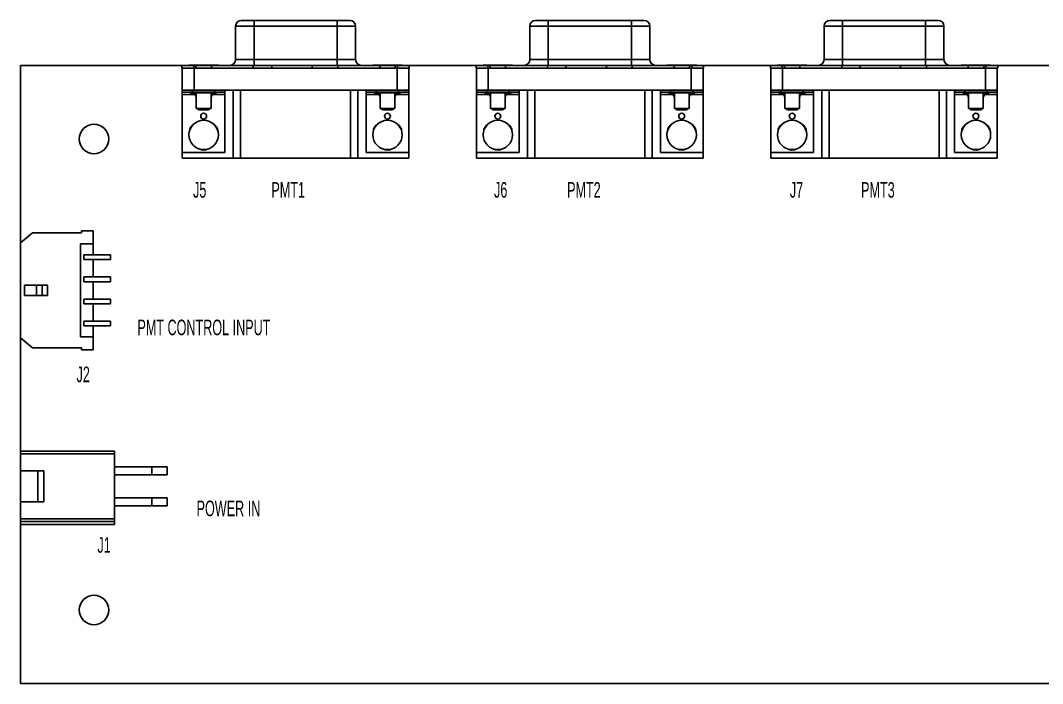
# Model space of a CAD drawing. Header units: millimetres. Extents: x 60 to 360, y 96 to 187.
# Drawn here: x 60.2 to 199.2, y 96.4 to 186.5 of the extents above; entities that cross this region are included whole.
import ezdxf

# ---------------------------------------------------------------- set-up
doc = ezdxf.new("R2010")
doc.units = ezdxf.units.MM
doc.styles.add('SLDTEXTSTYLE0', font='TXT', dxfattribs={"width": 0.605})

msp = doc.modelspace()

# ---------------------------------------------------------------- linework, layer by layer
at = {"color": 7, "linetype": 'Continuous', "lineweight": 25}
for p, q in [((90.26, 186.52), (90.29, 186.52)), ((90.29, 186.52), (90.33, 186.52)), ((90.56, 186.52), (90.33, 186.52)), ((90.56, 186.52), (90.83, 186.52)), ((90.83, 186.52), (91.97, 186.52)), ((91.98, 186.52), (91.98, 185.77)), ((91.98, 186.52), (103.28, 186.52)), ((103.28, 186.52), (103.28, 185.77)), ((103.28, 186.52), (104.43, 186.52)), ((104.43, 186.52), (104.97, 186.52)), ((104.97, 186.52), (104.99, 186.52)), ((130.26, 186.52), (130.29, 186.52)), ((130.29, 186.52), (130.33, 186.52)), ((130.56, 186.52), (130.33, 186.52)), ((130.56, 186.52), (130.83, 186.52)), ((130.83, 186.52), (131.97, 186.52)), ((131.98, 186.52), (131.98, 185.77)), ((131.98, 186.52), (143.28, 186.52)), ((143.28, 186.52), (143.28, 185.77)), ((143.28, 186.52), (144.43, 186.52)), ((144.43, 186.52), (144.97, 186.52)), ((144.97, 186.52), (144.99, 186.52)), ((170.26, 186.52), (170.29, 186.52)), ((170.29, 186.52), (170.33, 186.52)), ((170.56, 186.52), (170.33, 186.52)), ((170.56, 186.52), (170.83, 186.52)), ((170.83, 186.52), (171.97, 186.52)), ((171.98, 186.52), (171.98, 185.77)), ((171.98, 186.52), (183.28, 186.52)), ((183.28, 186.52), (183.28, 185.77)), ((183.28, 186.52), (184.43, 186.52)), ((184.43, 186.52), (184.97, 186.52)), ((184.97, 186.52), (184.99, 186.52)), ((89.48, 185.77), (89.48, 181.22)), ((91.98, 181.22), (91.98, 185.77)), ((91.98, 185.77), (103.28, 185.77)), ((103.28, 181.22), (103.28, 185.77)), ((105.78, 181.22), (105.78, 185.77)), ((129.48, 185.77), (129.48, 181.22)), ((131.98, 181.22), (131.98, 185.77)), ((131.98, 185.77), (143.28, 185.77)), ((143.28, 181.22), (143.28, 185.77)), ((145.78, 181.22), (145.78, 185.77)), ((169.48, 185.77), (169.48, 181.22)), ((171.98, 185.77), (183.28, 185.77)), ((171.98, 181.22), (171.98, 185.77)), ((183.28, 181.22), (183.28, 185.77)), ((185.78, 181.22), (185.78, 185.77)), ((91.98, 180.42), (91.98, 181.22)), ((91.98, 181.22), (103.28, 181.22)), ((103.28, 180.42), (103.28, 181.22)), ((131.98, 180.42), (131.98, 181.22)), ((131.98, 181.22), (143.28, 181.22)), ((143.28, 180.42), (143.28, 181.22)), ((171.98, 180.42), (171.98, 181.22)), ((171.98, 181.22), (183.28, 181.22)), ((183.28, 180.42), (183.28, 181.22)), ((82.18, 180.42), (60.22, 180.42)), ((60.22, 180.42), (60.22, 156.29)), ((82.18, 180.02), (82.18, 180.42)), ((83.78, 180.42), (82.18, 180.42)), ((82.74, 180.02), (82.18, 180.02)), ((82.22, 180.02), (82.22, 177.07)), ((83.82, 180.02), (82.74, 180.02)), ((83.13, 180.47), (83.13, 180.42)), ((83.13, 180.47), (86.87, 180.47)), ((83.78, 180.02), (83.78, 180.42)), ((84.08, 180.42), (83.78, 180.42)), ((83.82, 180.02), (83.82, 177.07)), ((83.82, 180.02), (111.43, 180.02)), ((84.08, 180.42), (84.08, 180.02)), ((86.18, 180.42), (84.08, 180.42)), ((86.18, 180.42), (86.18, 180.02)), ((91.88, 180.42), (86.18, 180.42)), ((86.87, 180.42), (86.87, 180.47)), ((86.87, 180.47), (87.13, 180.47)), ((87.13, 180.42), (87.13, 180.47)), ((91.88, 180.42), (91.88, 180.02)), ((94.38, 180.42), (91.88, 180.42)), ((94.38, 180.42), (94.38, 180.02)), ((99.88, 180.42), (94.38, 180.42)), ((99.88, 180.42), (99.88, 180.02)), ((103.38, 180.42), (99.88, 180.42)), ((103.38, 180.42), (103.38, 180.02)), ((109.08, 180.42), (103.38, 180.42)), ((108.12, 180.47), (108.12, 180.42)), ((108.12, 180.47), (111.86, 180.47)), ((109.08, 180.42), (109.08, 180.02)), ((111.18, 180.42), (109.08, 180.42)), ((111.18, 180.42), (111.18, 180.02)), ((111.48, 180.42), (111.18, 180.42)), ((111.43, 180.02), (111.43, 177.07)), ((112.52, 180.02), (111.43, 180.02)), ((111.48, 180.02), (111.48, 180.42)), ((113.08, 180.42), (111.48, 180.42)), ((111.86, 180.42), (111.86, 180.47)), ((111.86, 180.47), (112.12, 180.47)), ((112.12, 180.42), (112.12, 180.47)), ((113.08, 180.02), (112.52, 180.02)), ((113.03, 180.02), (113.03, 177.07)), ((113.08, 180.02), (113.08, 180.42)), ((122.18, 180.42), (113.08, 180.42)), ((122.18, 180.02), (122.18, 180.42)), ((123.78, 180.42), (122.18, 180.42)), ((122.74, 180.02), (122.18, 180.02)), ((122.22, 180.02), (122.22, 177.07)), ((123.82, 180.02), (122.74, 180.02)), ((123.13, 180.47), (123.13, 180.42)), ((123.13, 180.47), (126.87, 180.47)), ((123.78, 180.02), (123.78, 180.42)), ((124.08, 180.42), (123.78, 180.42)), ((123.82, 180.02), (123.82, 177.07)), ((123.82, 180.02), (151.43, 180.02)), ((124.08, 180.42), (124.08, 180.02)), ((126.18, 180.42), (124.08, 180.42)), ((126.18, 180.42), (126.18, 180.02)), ((131.88, 180.42), (126.18, 180.42)), ((126.87, 180.42), (126.87, 180.47)), ((126.87, 180.47), (127.13, 180.47)), ((127.13, 180.42), (127.13, 180.47)), ((131.88, 180.42), (131.88, 180.02)), ((134.38, 180.42), (131.88, 180.42)), ((134.38, 180.42), (134.38, 180.02)), ((139.88, 180.42), (134.38, 180.42)), ((139.88, 180.42), (139.88, 180.02)), ((143.38, 180.42), (139.88, 180.42)), ((149.08, 180.42), (143.38, 180.42)), ((143.38, 180.42), (143.38, 180.02)), ((148.12, 180.47), (148.12, 180.42)), ((148.12, 180.47), (151.86, 180.47)), ((149.08, 180.42), (149.08, 180.02)), ((151.18, 180.42), (149.08, 180.42)), ((151.48, 180.42), (151.18, 180.42)), ((151.18, 180.42), (151.18, 180.02)), ((151.43, 180.02), (151.43, 177.07)), ((152.52, 180.02), (151.43, 180.02)), ((151.48, 180.02), (151.48, 180.42)), ((153.08, 180.42), (151.48, 180.42)), ((151.86, 180.42), (151.86, 180.47)), ((151.86, 180.47), (152.12, 180.47)), ((152.12, 180.42), (152.12, 180.47)), ((153.08, 180.02), (152.52, 180.02)), ((153.03, 180.02), (153.03, 177.07)), ((153.08, 180.02), (153.08, 180.42)), ((162.18, 180.42), (153.08, 180.42)), ((162.18, 180.02), (162.18, 180.42)), ((163.78, 180.42), (162.18, 180.42)), ((162.74, 180.02), (162.18, 180.02)), ((162.22, 180.02), (162.22, 177.07)), ((163.82, 180.02), (162.74, 180.02)), ((163.13, 180.47), (163.13, 180.42)), ((163.13, 180.47), (166.87, 180.47)), ((163.78, 180.02), (163.78, 180.42)), ((164.08, 180.42), (163.78, 180.42)), ((163.82, 180.02), (163.82, 177.07)), ((163.82, 180.02), (191.43, 180.02)), ((164.08, 180.42), (164.08, 180.02)), ((166.18, 180.42), (164.08, 180.42)), ((166.18, 180.42), (166.18, 180.02)), ((171.88, 180.42), (166.18, 180.42)), ((166.87, 180.42), (166.87, 180.47)), ((166.87, 180.47), (167.13, 180.47)), ((167.13, 180.42), (167.13, 180.47)), ((171.88, 180.42), (171.88, 180.02)), ((174.38, 180.42), (171.88, 180.42)), ((179.88, 180.42), (174.38, 180.42)), ((174.38, 180.42), (174.38, 180.02)), ((179.88, 180.42), (179.88, 180.02)), ((183.38, 180.42), (179.88, 180.42)), ((183.38, 180.42), (183.38, 180.02)), ((189.08, 180.42), (183.38, 180.42)), ((188.12, 180.47), (188.12, 180.42)), ((188.12, 180.47), (191.86, 180.47)), ((189.08, 180.42), (189.08, 180.02)), ((191.18, 180.42), (189.08, 180.42)), ((191.48, 180.42), (191.18, 180.42)), ((191.18, 180.42), (191.18, 180.02)), ((191.43, 180.02), (191.43, 177.07)), ((192.52, 180.02), (191.43, 180.02)), ((191.48, 180.02), (191.48, 180.42)), ((193.08, 180.42), (191.48, 180.42)), ((191.86, 180.42), (191.86, 180.47)), ((191.86, 180.47), (192.12, 180.47)), ((192.12, 180.42), (192.12, 180.47)), ((193.08, 180.02), (192.52, 180.02)), ((193.03, 180.02), (193.03, 177.07)), ((193.08, 180.02), (193.08, 180.42)), ((202.18, 180.42), (193.08, 180.42)), ((83.82, 177.07), (82.22, 177.07)), ((82.22, 177.07), (82.22, 167.82)), ((82.23, 177.07), (82.23, 176.77)), ((82.23, 176.77), (83.63, 176.77)), ((82.23, 176.47), (82.23, 176.77)), ((84.03, 176.47), (82.23, 176.47)), ((82.23, 168.57), (82.23, 176.47)), ((83.33, 176.77), (83.33, 176.67)), ((86.69, 176.67), (83.33, 176.67)), ((83.63, 177.07), (83.63, 176.77)), ((86.63, 176.77), (83.63, 176.77)), ((111.43, 177.07), (83.82, 177.07)), ((84.03, 176.67), (84.03, 176.47)), ((84.03, 176.47), (84.03, 176.37)), ((84.13, 176.67), (84.13, 174.57)), ((86.13, 176.67), (86.13, 174.57)), ((86.23, 176.67), (86.23, 176.47)), ((88.03, 176.47), (86.23, 176.47)), ((86.23, 176.47), (86.23, 176.37)), ((86.63, 177.07), (86.63, 176.77)), ((86.63, 176.77), (88.03, 176.77)), ((86.69, 176.77), (86.69, 176.67)), ((86.93, 176.67), (86.69, 176.67)), ((86.93, 176.67), (86.93, 176.77)), ((88.03, 177.07), (88.03, 176.77)), ((88.03, 176.77), (88.03, 176.47)), ((88.03, 168.57), (88.03, 176.47)), ((89.15, 167.82), (89.15, 177.07)), ((90.15, 167.82), (90.15, 177.07)), ((105.11, 167.82), (105.11, 177.07)), ((106.11, 167.82), (106.11, 177.07)), ((107.22, 177.07), (107.22, 176.77)), ((107.22, 176.77), (108.62, 176.77)), ((107.22, 176.47), (107.22, 176.77)), ((109.02, 176.47), (107.22, 176.47)), ((107.22, 168.57), (107.22, 176.47)), ((108.32, 176.77), (108.32, 176.67)), ((111.68, 176.67), (108.32, 176.67)), ((108.62, 177.07), (108.62, 176.77)), ((111.62, 176.77), (108.62, 176.77)), ((109.02, 176.67), (109.02, 176.47)), ((109.02, 176.47), (109.02, 176.37)), ((109.12, 176.67), (109.12, 174.57)), ((111.12, 176.67), (111.12, 174.57)), ((111.22, 176.67), (111.22, 176.47)), ((113.02, 176.47), (111.22, 176.47)), ((111.22, 176.47), (111.22, 176.37)), ((113.03, 177.07), (111.43, 177.07)), ((111.62, 177.07), (111.62, 176.77)), ((111.62, 176.77), (113.02, 176.77)), ((111.68, 176.77), (111.68, 176.67)), ((111.92, 176.67), (111.68, 176.67)), ((111.92, 176.67), (111.92, 176.77)), ((113.02, 177.07), (113.02, 176.77)), ((113.02, 176.77), (113.02, 176.47)), ((113.02, 168.57), (113.02, 176.47)), ((113.03, 177.07), (113.03, 167.82)), ((123.82, 177.07), (122.22, 177.07)), ((122.22, 177.07), (122.22, 167.82)), ((122.23, 177.07), (122.23, 176.77)), ((122.23, 176.77), (123.63, 176.77)), ((122.23, 176.47), (122.23, 176.77)), ((124.03, 176.47), (122.23, 176.47)), ((122.23, 168.57), (122.23, 176.47)), ((123.33, 176.77), (123.33, 176.67)), ((126.69, 176.67), (123.33, 176.67)), ((123.63, 177.07), (123.63, 176.77)), ((126.63, 176.77), (123.63, 176.77)), ((151.43, 177.07), (123.82, 177.07)), ((124.03, 176.67), (124.03, 176.47)), ((124.03, 176.47), (124.03, 176.37)), ((124.13, 176.67), (124.13, 174.57)), ((126.13, 176.67), (126.13, 174.57)), ((126.23, 176.67), (126.23, 176.47)), ((128.03, 176.47), (126.23, 176.47)), ((126.23, 176.47), (126.23, 176.37)), ((126.63, 177.07), (126.63, 176.77)), ((126.63, 176.77), (128.03, 176.77)), ((126.69, 176.77), (126.69, 176.67)), ((126.93, 176.67), (126.69, 176.67)), ((126.93, 176.67), (126.93, 176.77)), ((128.03, 177.07), (128.03, 176.77)), ((128.03, 176.77), (128.03, 176.47)), ((128.03, 168.57), (128.03, 176.47)), ((129.15, 167.82), (129.15, 177.07)), ((130.15, 167.82), (130.15, 177.07)), ((145.11, 167.82), (145.11, 177.07)), ((146.11, 167.82), (146.11, 177.07)), ((147.22, 177.07), (147.22, 176.77)), ((147.22, 176.77), (148.62, 176.77)), ((147.22, 176.47), (147.22, 176.77)), ((149.02, 176.47), (147.22, 176.47)), ((147.22, 168.57), (147.22, 176.47)), ((148.32, 176.77), (148.32, 176.67)), ((151.68, 176.67), (148.32, 176.67)), ((148.62, 177.07), (148.62, 176.77)), ((151.62, 176.77), (148.62, 176.77)), ((149.02, 176.67), (149.02, 176.47)), ((149.02, 176.47), (149.02, 176.37)), ((149.12, 176.67), (149.12, 174.57)), ((151.12, 176.67), (151.12, 174.57)), ((151.22, 176.67), (151.22, 176.47)), ((153.02, 176.47), (151.22, 176.47)), ((151.22, 176.47), (151.22, 176.37)), ((153.03, 177.07), (151.43, 177.07)), ((151.62, 177.07), (151.62, 176.77)), ((151.62, 176.77), (153.02, 176.77)), ((151.68, 176.77), (151.68, 176.67)), ((151.92, 176.67), (151.68, 176.67)), ((151.92, 176.67), (151.92, 176.77)), ((153.02, 177.07), (153.02, 176.77)), ((153.02, 176.77), (153.02, 176.47)), ((153.02, 168.57), (153.02, 176.47)), ((153.03, 177.07), (153.03, 167.82)), ((163.82, 177.07), (162.22, 177.07)), ((162.22, 177.07), (162.22, 167.82)), ((162.23, 177.07), (162.23, 176.77)), ((162.23, 176.77), (163.63, 176.77)), ((162.23, 176.47), (162.23, 176.77)), ((164.03, 176.47), (162.23, 176.47)), ((162.23, 168.57), (162.23, 176.47)), ((163.33, 176.77), (163.33, 176.67)), ((166.69, 176.67), (163.33, 176.67)), ((163.63, 177.07), (163.63, 176.77)), ((166.63, 176.77), (163.63, 176.77)), ((191.43, 177.07), (163.82, 177.07)), ((164.03, 176.67), (164.03, 176.47)), ((164.03, 176.47), (164.03, 176.37)), ((164.13, 176.67), (164.13, 174.57)), ((166.13, 176.67), (166.13, 174.57)), ((166.23, 176.67), (166.23, 176.47)), ((168.03, 176.47), (166.23, 176.47)), ((166.23, 176.47), (166.23, 176.37)), ((166.63, 177.07), (166.63, 176.77)), ((166.63, 176.77), (168.03, 176.77)), ((166.69, 176.77), (166.69, 176.67)), ((166.93, 176.67), (166.69, 176.67)), ((166.93, 176.67), (166.93, 176.77)), ((168.03, 177.07), (168.03, 176.77)), ((168.03, 176.77), (168.03, 176.47)), ((168.03, 168.57), (168.03, 176.47)), ((169.15, 167.82), (169.15, 177.07)), ((170.15, 167.82), (170.15, 177.07)), ((185.11, 167.82), (185.11, 177.07)), ((186.11, 167.82), (186.11, 177.07)), ((187.22, 177.07), (187.22, 176.77)), ((187.22, 176.77), (188.62, 176.77)), ((187.22, 176.47), (187.22, 176.77)), ((189.02, 176.47), (187.22, 176.47)), ((187.22, 168.57), (187.22, 176.47)), ((188.32, 176.77), (188.32, 176.67)), ((191.68, 176.67), (188.32, 176.67)), ((188.62, 177.07), (188.62, 176.77)), ((191.62, 176.77), (188.62, 176.77)), ((189.02, 176.67), (189.02, 176.47)), ((189.02, 176.47), (189.02, 176.37)), ((189.12, 176.67), (189.12, 174.57)), ((191.12, 176.67), (191.12, 174.57)), ((191.22, 176.67), (191.22, 176.47)), ((193.02, 176.47), (191.22, 176.47)), ((191.22, 176.47), (191.22, 176.37)), ((193.03, 177.07), (191.43, 177.07)), ((191.62, 177.07), (191.62, 176.77)), ((191.62, 176.77), (193.02, 176.77)), ((191.68, 176.77), (191.68, 176.67)), ((191.92, 176.67), (191.68, 176.67)), ((191.92, 176.67), (191.92, 176.77)), ((193.02, 177.07), (193.02, 176.77)), ((193.02, 176.77), (193.02, 176.47)), ((193.02, 168.57), (193.02, 176.47)), ((193.03, 177.07), (193.03, 167.82)), ((84.13, 176.05), (84.03, 176.37)), ((86.23, 176.37), (86.13, 176.05)), ((109.12, 176.05), (109.02, 176.37)), ((111.22, 176.37), (111.12, 176.05)), ((124.13, 176.05), (124.03, 176.37)), ((126.23, 176.37), (126.13, 176.05)), ((149.12, 176.05), (149.02, 176.37)), ((151.22, 176.37), (151.12, 176.05)), ((164.13, 176.05), (164.03, 176.37)), ((166.23, 176.37), (166.13, 176.05)), ((189.12, 176.05), (189.02, 176.37)), ((191.22, 176.37), (191.12, 176.05)), ((86.13, 174.57), (84.13, 174.57)), ((85.73, 174.37), (84.53, 174.37)), ((109.12, 174.57), (111.12, 174.57)), ((110.72, 174.37), (109.52, 174.37)), ((126.13, 174.57), (124.13, 174.57)), ((125.73, 174.37), (124.53, 174.37)), ((149.12, 174.57), (151.12, 174.57)), ((150.72, 174.37), (149.52, 174.37)), ((166.13, 174.57), (164.13, 174.57)), ((165.73, 174.37), (164.53, 174.37)), ((189.12, 174.57), (191.12, 174.57)), ((190.72, 174.37), (189.52, 174.37)), ((88.03, 168.57), (82.23, 168.57)), ((113.02, 168.57), (107.22, 168.57)), ((128.03, 168.57), (122.23, 168.57)), ((153.02, 168.57), (147.22, 168.57)), ((168.03, 168.57), (162.23, 168.57)), ((193.02, 168.57), (187.22, 168.57)), ((89.15, 167.82), (82.22, 167.82)), ((90.15, 167.82), (89.15, 167.82)), ((105.11, 167.82), (90.15, 167.82)), ((106.11, 167.82), (105.11, 167.82)), ((113.03, 167.82), (106.11, 167.82)), ((129.15, 167.82), (122.22, 167.82)), ((130.15, 167.82), (129.15, 167.82)), ((145.11, 167.82), (130.15, 167.82)), ((146.11, 167.82), (145.11, 167.82)), ((153.03, 167.82), (146.11, 167.82)), ((169.15, 167.82), (162.22, 167.82)), ((170.15, 167.82), (169.15, 167.82)), ((185.11, 167.82), (170.15, 167.82)), ((186.11, 167.82), (185.11, 167.82)), ((193.03, 167.82), (186.11, 167.82)), ((60.22, 156.29), (61.87, 157.67)), ((68.53, 157.67), (61.87, 157.67)), ((68.53, 157.92), (68.53, 157.67)), ((70.13, 157.92), (68.53, 157.92)), ((70.13, 156.17), (70.13, 157.92)), ((60.22, 156.29), (60.22, 143.41)), ((70.13, 156.17), (68.38, 156.17)), ((68.38, 156.17), (68.38, 143.52)), ((70.13, 156.17), (70.13, 154.67)), ((70.13, 154.67), (68.83, 154.67)), ((68.83, 154.67), (68.83, 154.03)), ((72.46, 154.67), (70.13, 154.67)), ((72.46, 154.03), (72.46, 154.67)), ((70.13, 154.03), (68.83, 154.03)), ((70.13, 154.03), (70.13, 151.67)), ((72.46, 154.03), (70.13, 154.03)), ((68.83, 151.67), (68.83, 151.03)), ((70.13, 151.67), (68.83, 151.67)), ((72.46, 151.67), (70.13, 151.67)), ((72.46, 151.03), (72.46, 151.67)), ((60.76, 150.55), (60.76, 149.15)), ((62.42, 150.55), (60.76, 150.55)), ((62.42, 150.55), (62.42, 149.15)), ((63.17, 150.55), (62.42, 150.55)), ((63.17, 150.55), (63.17, 149.15)), ((63.92, 150.55), (63.17, 150.55)), ((63.92, 150.55), (63.92, 149.15)), ((70.13, 151.03), (68.83, 151.03)), ((70.13, 151.03), (70.13, 148.67)), ((72.46, 151.03), (70.13, 151.03)), ((62.42, 149.15), (60.76, 149.15)), ((63.17, 149.15), (62.42, 149.15)), ((63.92, 149.15), (63.17, 149.15)), ((70.13, 148.67), (68.83, 148.67)), ((68.83, 148.67), (68.83, 148.03)), ((70.13, 148.03), (68.83, 148.03)), ((72.46, 148.67), (70.13, 148.67)), ((70.13, 148.03), (70.13, 145.67)), ((72.46, 148.03), (70.13, 148.03)), ((72.46, 148.03), (72.46, 148.67)), ((70.13, 145.67), (68.83, 145.67)), ((68.83, 145.67), (68.83, 145.03)), ((70.13, 145.03), (68.83, 145.03)), ((72.46, 145.67), (70.13, 145.67)), ((70.13, 145.03), (70.13, 143.52)), ((72.46, 145.03), (70.13, 145.03)), ((72.46, 145.03), (72.46, 145.67)), ((61.87, 142.02), (60.22, 143.41)), ((60.22, 143.41), (60.22, 128.02)), ((70.13, 143.52), (68.38, 143.52)), ((70.13, 141.77), (70.13, 143.52)), ((68.53, 142.02), (61.87, 142.02)), ((68.53, 142.02), (68.53, 141.77)), ((68.53, 141.77), (70.13, 141.77)), ((73.02, 128.02), (60.22, 128.02)), ((60.22, 127.62), (60.22, 128.02)), ((73.02, 128.02), (73.02, 127.62)), ((73.02, 127.62), (60.22, 127.62)), ((60.22, 127.62), (60.22, 125.32)), ((73.02, 127.62), (73.02, 118.82)), ((60.22, 125.32), (60.22, 121.12)), ((62.57, 125.32), (60.22, 125.32)), ((62.57, 125.32), (62.57, 121.12)), ((63.4, 125.32), (62.57, 125.32)), ((63.4, 125.32), (63.4, 121.12)), ((73.02, 125.86), (78.07, 125.86)), ((78.07, 124.79), (78.07, 125.86)), ((78.07, 125.86), (80.16, 125.86)), ((80.16, 124.79), (80.16, 125.86)), ((73.02, 124.79), (78.07, 124.79)), ((78.07, 124.79), (80.16, 124.79)), ((62.57, 121.12), (60.22, 121.12)), ((60.22, 121.12), (60.22, 118.82)), ((63.4, 121.12), (62.57, 121.12)), ((73.02, 121.66), (78.07, 121.66)), ((78.07, 120.59), (78.07, 121.66)), ((78.07, 121.66), (80.16, 121.66)), ((80.16, 120.59), (80.16, 121.66)), ((73.02, 120.59), (78.07, 120.59)), ((78.07, 120.59), (80.16, 120.59)), ((73.02, 118.82), (60.22, 118.82)), ((60.22, 118.42), (60.22, 118.82)), ((73.02, 118.42), (60.22, 118.42)), ((60.22, 118.42), (60.22, 118.02)), ((73.02, 118.82), (73.02, 118.42)), ((73.02, 118.42), (73.02, 118.02)), ((60.22, 118.02), (73.02, 118.02)), ((60.22, 118.02), (60.22, 96.42)), ((60.22, 96.42), (360.22, 96.42))]:
    msp.add_line(p, q, dxfattribs=at)
at = {"color": 8, "linetype": 'Continuous', "lineweight": 25}
for p, q in [((89.48, 185.77), (91.98, 185.77)), ((103.28, 185.77), (105.78, 185.77)), ((129.48, 185.77), (131.98, 185.77)), ((143.28, 185.77), (145.78, 185.77)), ((169.48, 185.77), (171.98, 185.77)), ((183.28, 185.77), (185.78, 185.77)), ((89.48, 181.22), (91.98, 181.22)), ((103.28, 181.22), (105.78, 181.22)), ((129.48, 181.22), (131.98, 181.22)), ((143.28, 181.22), (145.78, 181.22)), ((169.48, 181.22), (171.98, 181.22)), ((183.28, 181.22), (185.78, 181.22)), ((83.51, 172.23), (83.55, 172.2))]:
    msp.add_line(p, q, dxfattribs=at)
at = {"color": 8, "linetype": 'Continuous', "lineweight": 25, "flags": 128}
for points in [[(83.24, 171.75), (83.25, 171.75), (83.25, 171.74), (83.26, 171.74), (83.27, 171.74), (83.27, 171.73), (83.28, 171.73), (83.28, 171.73)], [(86.75, 172.23), (86.75, 172.22), (86.74, 172.22), (86.73, 172.21), (86.73, 172.21), (86.72, 172.2), (86.72, 172.2), (86.72, 172.2)], [(87.03, 171.75), (87.02, 171.75), (87.01, 171.74), (87.01, 171.74), (87, 171.74), (86.99, 171.73), (86.99, 171.73), (86.99, 171.73)], [(108.23, 171.75), (108.24, 171.75), (108.24, 171.74), (108.25, 171.74), (108.26, 171.74), (108.26, 171.73), (108.27, 171.73), (108.27, 171.73)], [(108.5, 172.23), (108.51, 172.22), (108.52, 172.22), (108.53, 172.21), (108.53, 172.21), (108.54, 172.2), (108.54, 172.2), (108.54, 172.2)], [(111.74, 172.23), (111.74, 172.22), (111.73, 172.22), (111.72, 172.21), (111.72, 172.21), (111.71, 172.2), (111.71, 172.2), (111.71, 172.2)], [(112.02, 171.75), (112.01, 171.75), (112, 171.74), (112, 171.74), (111.99, 171.74), (111.98, 171.73), (111.98, 171.73), (111.98, 171.73)], [(123.24, 171.75), (123.25, 171.75), (123.25, 171.74), (123.26, 171.74), (123.27, 171.74), (123.27, 171.73), (123.28, 171.73), (123.28, 171.73)], [(123.51, 172.23), (123.52, 172.22), (123.53, 172.22), (123.54, 172.21), (123.54, 172.21), (123.55, 172.2), (123.55, 172.2), (123.55, 172.2)], [(126.75, 172.23), (126.75, 172.22), (126.74, 172.22), (126.73, 172.21), (126.73, 172.21), (126.72, 172.2), (126.72, 172.2), (126.72, 172.2)], [(127.03, 171.75), (127.02, 171.75), (127.01, 171.74), (127.01, 171.74), (127, 171.74), (126.99, 171.73), (126.99, 171.73), (126.99, 171.73)], [(148.23, 171.75), (148.24, 171.75), (148.24, 171.74), (148.25, 171.74), (148.26, 171.74), (148.26, 171.73), (148.27, 171.73), (148.27, 171.73)], [(148.5, 172.23), (148.51, 172.22), (148.52, 172.22), (148.53, 172.21), (148.53, 172.21), (148.54, 172.2), (148.54, 172.2), (148.54, 172.2)], [(151.74, 172.23), (151.74, 172.22), (151.73, 172.22), (151.72, 172.21), (151.72, 172.21), (151.71, 172.2), (151.71, 172.2), (151.71, 172.2)], [(152.02, 171.75), (152.01, 171.75), (152, 171.74), (152, 171.74), (151.99, 171.74), (151.98, 171.73), (151.98, 171.73), (151.98, 171.73)], [(163.24, 171.75), (163.25, 171.75), (163.25, 171.74), (163.26, 171.74), (163.27, 171.74), (163.27, 171.73), (163.28, 171.73), (163.28, 171.73)], [(163.51, 172.23), (163.52, 172.22), (163.53, 172.22), (163.54, 172.21), (163.54, 172.21), (163.55, 172.2), (163.55, 172.2), (163.55, 172.2)], [(166.75, 172.23), (166.75, 172.22), (166.74, 172.22), (166.73, 172.21), (166.73, 172.21), (166.72, 172.2), (166.72, 172.2), (166.72, 172.2)], [(167.03, 171.75), (167.02, 171.75), (167.01, 171.74), (167.01, 171.74), (167, 171.74), (166.99, 171.73), (166.99, 171.73), (166.99, 171.73)], [(188.23, 171.75), (188.24, 171.75), (188.24, 171.74), (188.25, 171.74), (188.26, 171.74), (188.26, 171.73), (188.27, 171.73), (188.27, 171.73)], [(188.5, 172.23), (188.51, 172.22), (188.52, 172.22), (188.53, 172.21), (188.53, 172.21), (188.54, 172.2), (188.54, 172.2), (188.54, 172.2)], [(191.74, 172.23), (191.74, 172.22), (191.73, 172.22), (191.72, 172.21), (191.72, 172.21), (191.71, 172.2), (191.71, 172.2), (191.71, 172.2)], [(192.02, 171.75), (192.01, 171.75), (192, 171.74), (192, 171.74), (191.99, 171.74), (191.98, 171.73), (191.98, 171.73), (191.98, 171.73)], [(84.86, 168.94), (84.86, 168.95), (84.86, 168.96), (84.86, 168.97), (84.86, 168.98), (84.86, 168.98), (84.86, 168.99), (84.86, 168.99)], [(85.41, 168.94), (85.41, 168.95), (85.41, 168.96), (85.41, 168.97), (85.41, 168.98), (85.41, 168.98), (85.4, 168.99), (85.4, 168.99)], [(110.4, 168.94), (110.4, 168.95), (110.4, 168.96), (110.4, 168.97), (110.4, 168.98), (110.4, 168.98), (110.39, 168.99), (110.39, 168.99)], [(124.86, 168.94), (124.86, 168.95), (124.86, 168.96), (124.86, 168.97), (124.86, 168.98), (124.86, 168.98), (124.86, 168.99), (124.86, 168.99)], [(125.41, 168.94), (125.41, 168.95), (125.41, 168.96), (125.41, 168.97), (125.41, 168.98), (125.41, 168.98), (125.4, 168.99), (125.4, 168.99)], [(149.85, 168.94), (149.85, 168.95), (149.85, 168.96), (149.85, 168.97), (149.85, 168.98), (149.85, 168.98), (149.85, 168.99), (149.85, 168.99)], [(150.4, 168.94), (150.4, 168.95), (150.4, 168.96), (150.4, 168.97), (150.4, 168.98), (150.4, 168.98), (150.39, 168.99), (150.39, 168.99)], [(164.86, 168.94), (164.86, 168.95), (164.86, 168.96), (164.86, 168.97), (164.86, 168.98), (164.86, 168.98), (164.86, 168.99), (164.86, 168.99)], [(165.41, 168.94), (165.41, 168.95), (165.41, 168.96), (165.41, 168.97), (165.41, 168.98), (165.41, 168.98), (165.4, 168.99), (165.4, 168.99)], [(189.85, 168.94), (189.85, 168.95), (189.85, 168.96), (189.85, 168.97), (189.85, 168.98), (189.85, 168.98), (189.85, 168.99), (189.85, 168.99)], [(190.4, 168.94), (190.4, 168.95), (190.4, 168.96), (190.4, 168.97), (190.4, 168.98), (190.4, 168.98), (190.39, 168.99), (190.39, 168.99)]]:
    msp.add_lwpolyline(points, dxfattribs=at)
at = {"color": 7, "linetype": 'Continuous', "lineweight": 25}
for centre in [(70.22, 170.42), (70.22, 106.42)]:
    msp.add_circle(centre, 2, dxfattribs=at)
for centre, radius, start, end in [((90.23, 185.77), 0.75, 90, 180), ((105.03, 185.77), 0.75, 0, 90), ((130.23, 185.77), 0.75, 90, 180), ((145.03, 185.77), 0.75, 0, 90), ((170.23, 185.77), 0.75, 90, 180), ((185.03, 185.77), 0.75, 0, 90), ((88.68, 181.22), 0.8, 270, 0), ((106.58, 181.22), 0.8, 180, 270), ((128.68, 181.22), 0.8, 270, 0), ((146.58, 181.22), 0.8, 180, 270), ((168.68, 181.22), 0.8, 270, 0), ((186.58, 181.22), 0.8, 180, 270), ((84.53, 174.57), 0.2, 180, 270), ((85.13, 173.52), 0.4, 0, 180), ((85.73, 174.57), 0.2, 270, 0), ((109.52, 174.57), 0.2, 180, 270), ((110.12, 173.52), 0.4, 0, 180), ((110.72, 174.57), 0.2, 270, 0), ((124.53, 174.57), 0.2, 180, 270), ((125.13, 173.52), 0.4, 0, 180), ((125.73, 174.57), 0.2, 270, 0), ((149.52, 174.57), 0.2, 180, 270), ((150.12, 173.52), 0.4, 0, 180), ((150.72, 174.57), 0.2, 270, 0), ((164.53, 174.57), 0.2, 180, 270), ((165.13, 173.52), 0.4, 0, 180), ((165.73, 174.57), 0.2, 270, 0), ((189.52, 174.57), 0.2, 180, 270), ((190.12, 173.52), 0.4, 0, 180), ((190.72, 174.57), 0.2, 270, 0), ((85.13, 170.97), 2, 0, 180), ((85.13, 173.52), 0.4, 180, 0), ((110.12, 170.97), 2, 0, 180), ((110.12, 173.52), 0.4, 180, 0), ((125.13, 170.97), 2, 0, 180), ((125.13, 173.52), 0.4, 180, 0), ((150.12, 170.97), 2, 0, 180), ((150.12, 173.52), 0.4, 180, 0), ((165.13, 170.97), 2, 0, 180), ((165.13, 173.52), 0.4, 180, 0), ((190.12, 170.97), 2, 0, 180), ((190.12, 173.52), 0.4, 180, 0), ((85.13, 170.97), 2, 180, 0), ((83.42, 171.67), 0.2, 157.7664, 199.7764), ((85.13, 170.97), 2.05, 142.2336, 157.7664), ((83.67, 172.11), 0.2, 100.2236, 142.2336), ((86.6, 172.11), 0.2, 37.7664, 79.7764), ((85.13, 170.97), 2.05, 22.2336, 37.7664), ((86.85, 171.67), 0.2, 340.2236, 22.2336), ((110.12, 170.97), 2, 180, 0), ((108.41, 171.67), 0.2, 157.7664, 199.7764), ((110.12, 170.97), 2.05, 142.2336, 157.7664), ((108.66, 172.11), 0.2, 100.2236, 142.2336), ((111.59, 172.11), 0.2, 37.7664, 79.7764), ((110.12, 170.97), 2.05, 22.2336, 37.7664), ((111.84, 171.67), 0.2, 340.2236, 22.2336), ((125.13, 170.97), 2, 180, 0), ((123.42, 171.67), 0.2, 157.7664, 199.7764), ((125.13, 170.97), 2.05, 142.2336, 157.7664), ((123.67, 172.11), 0.2, 100.2236, 142.2336), ((126.6, 172.11), 0.2, 37.7664, 79.7764), ((125.13, 170.97), 2.05, 22.2336, 37.7664), ((126.85, 171.67), 0.2, 340.2236, 22.2336), ((150.12, 170.97), 2, 180, 0), ((148.41, 171.67), 0.2, 157.7664, 199.7764), ((150.12, 170.97), 2.05, 142.2336, 157.7664), ((148.66, 172.11), 0.2, 100.2236, 142.2336), ((151.59, 172.11), 0.2, 37.7664, 79.7764), ((150.12, 170.97), 2.05, 22.2336, 37.7664), ((151.84, 171.67), 0.2, 340.2236, 22.2336), ((165.13, 170.97), 2, 180, 0), ((163.42, 171.67), 0.2, 157.7664, 199.7764), ((165.13, 170.97), 2.05, 142.2336, 157.7664), ((163.67, 172.11), 0.2, 100.2236, 142.2336), ((166.6, 172.11), 0.2, 37.7664, 79.7764), ((165.13, 170.97), 2.05, 22.2336, 37.7664), ((166.85, 171.67), 0.2, 340.2236, 22.2336), ((190.12, 170.97), 2, 180, 0), ((188.41, 171.67), 0.2, 157.7664, 199.7764), ((190.12, 170.97), 2.05, 142.2336, 157.7664), ((188.66, 172.11), 0.2, 100.2236, 142.2336), ((191.59, 172.11), 0.2, 37.7664, 79.7764), ((190.12, 170.97), 2.05, 22.2336, 37.7664), ((191.84, 171.67), 0.2, 340.2236, 22.2336), ((84.88, 169.14), 0.2, 220.2236, 262.2336), ((85.13, 170.97), 2.05, 262.2336, 277.7664), ((85.38, 169.14), 0.2, 277.7664, 319.7764), ((109.87, 169.14), 0.2, 220.2236, 262.2336), ((110.12, 170.97), 2.05, 262.2336, 277.7664), ((110.37, 169.14), 0.2, 277.7664, 319.7764), ((124.88, 169.14), 0.2, 220.2236, 262.2336), ((125.13, 170.97), 2.05, 262.2336, 277.7664), ((125.38, 169.14), 0.2, 277.7664, 319.7764), ((149.87, 169.14), 0.2, 220.2236, 262.2336), ((150.12, 170.97), 2.05, 262.2336, 277.7664), ((150.37, 169.14), 0.2, 277.7664, 319.7764), ((164.88, 169.14), 0.2, 220.2236, 262.2336), ((165.13, 170.97), 2.05, 262.2336, 277.7664), ((165.38, 169.14), 0.2, 277.7664, 319.7764), ((189.87, 169.14), 0.2, 220.2236, 262.2336), ((190.12, 170.97), 2.05, 262.2336, 277.7664), ((190.37, 169.14), 0.2, 277.7664, 319.7764)]:
    msp.add_arc(centre, radius, start, end, dxfattribs=at)
at = {"color": 8, "linetype": 'Continuous', "lineweight": 25}
msp.add_arc((78.62, 173.22), 31.52, 352.1908, 352.276, dxfattribs=at)
at = {"color": 7, "linetype": 'Continuous', "lineweight": 25}
for points, knots in [([(90.66, 186.52), (90.87, 186.52), (91.25, 186.52), (91.75, 186.52), (91.98, 186.52)], [0, 0, 0, 0, 0.552871, 1, 1, 1, 1]), ([(103.28, 186.52), (103.57, 186.52), (104.07, 186.52), (104.44, 186.52), (104.59, 186.52)], [0, 0, 0, 0, 0.567666, 1, 1, 1, 1]), ([(104.59, 186.52), (104.68, 186.52), (104.85, 186.52), (105.01, 186.52), (105, 186.52), (104.99, 186.52)], [0, 0, 0, 0, 0.336357, 0.689006, 1, 1, 1, 1]), ([(130.66, 186.52), (130.87, 186.52), (131.25, 186.52), (131.75, 186.52), (131.98, 186.52)], [0, 0, 0, 0, 0.552871, 1, 1, 1, 1]), ([(143.28, 186.52), (143.57, 186.52), (144.07, 186.52), (144.44, 186.52), (144.59, 186.52)], [0, 0, 0, 0, 0.567666, 1, 1, 1, 1]), ([(144.59, 186.52), (144.68, 186.52), (144.85, 186.52), (145.01, 186.52), (145, 186.52), (144.99, 186.52)], [0, 0, 0, 0, 0.336357, 0.689006, 1, 1, 1, 1]), ([(170.66, 186.52), (170.87, 186.52), (171.25, 186.52), (171.75, 186.52), (171.98, 186.52)], [0, 0, 0, 0, 0.552873, 1, 1, 1, 1]), ([(183.28, 186.52), (183.57, 186.52), (184.07, 186.52), (184.44, 186.52), (184.59, 186.52)], [0, 0, 0, 0, 0.567667, 1, 1, 1, 1]), ([(184.59, 186.52), (184.68, 186.52), (184.85, 186.52), (185.01, 186.52), (185, 186.52), (184.99, 186.52)], [0, 0, 0, 0, 0.336355, 0.689006, 1, 1, 1, 1])]:
    msp.add_open_spline(points, degree=3, knots=knots, dxfattribs=at)

# ---------------------------------------------------------------- texts
at = {"color": 7, "linetype": 'Continuous', "lineweight": 0, "attachment_point": 1, "style": 'SLDTEXTSTYLE0'}
for s, insert, char_height in [('J5', (83.69, 164.56), 2.117), ('PMT1', (94.34, 164.56), 2.117), ('J6', (124.61, 164.56), 2.117), ('PMT2', (134.54, 164.56), 2.117), ('J7', (164.82, 164.56), 2.117), ('PMT3', (174.51, 164.56), 2.117), ('PMT CONTROL INPUT', (76.13, 145.87), 2.1167), ('J2', (67.85, 139.49), 2.117), ('POWER IN', (84.17, 121.28), 2.117), ('J1', (70.69, 116.31), 2.117)]:
    msp.add_mtext(s, dxfattribs=dict(at, insert=insert, char_height=char_height))

doc.saveas('drawing.dxf')
